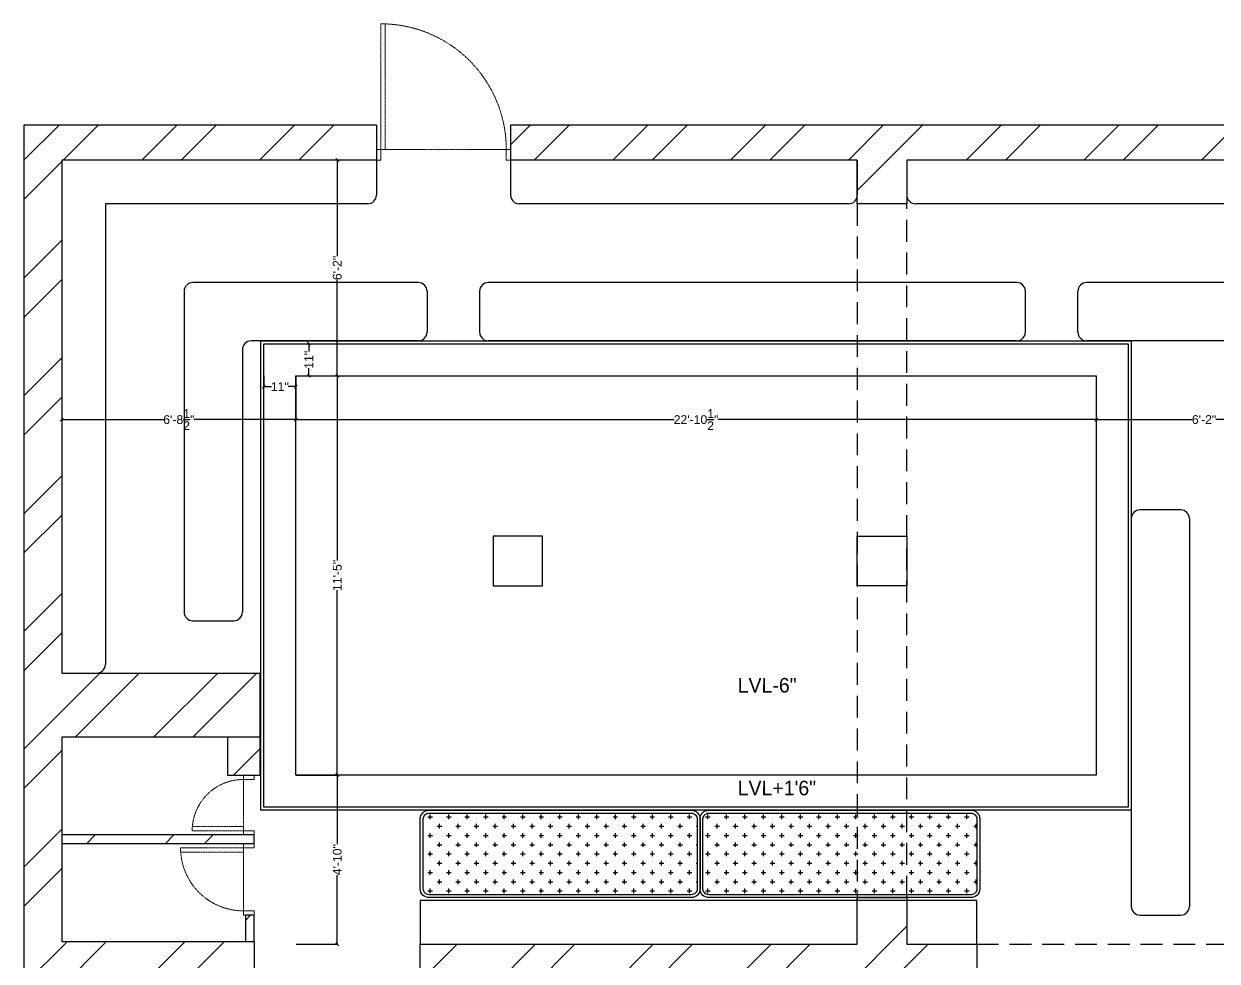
# Model space of a CAD drawing. Header units: inches. Extents: x -4677 to 18437, y -5264 to 2453.
# Drawn here: x 503.8 to 913.3, y 188.7 to 510.2 of the extents above; entities that cross this region are included whole.
import ezdxf

# ---------------------------------------------------------------- set-up
doc = ezdxf.new("R2010")
doc.units = ezdxf.units.IN
for name, pattern in [('AUDIT_D_060311083008-3', [0]), ('DASHED2', [0.375, 0.25, -0.125]), ('HIDDEN', [0.375, 0.25, -0.125])]:
    doc.linetypes.add(name, pattern=pattern)
for name, color, linetype in [('A-DOOR', 251, 'AUDIT_D_060311083008-3'), ('A-Door-Frame', 1, 'Continuous'), ('A-Door-Swing', 8, 'HIDDEN'), ('IEL-HATCH-002', 7, 'Continuous')]:
    doc.layers.add(name, color=color, linetype=linetype)
doc.styles.add('HEMI', font='stylu.ttf')
doc.styles.get("Standard").update_dxf_attribs({"font": 'arial.ttf'})
doc.dimstyles.get("Standard").update_dxf_attribs({"dimtxt": 3, "dimasz": 1, "dimexe": 0.18, "dimexo": 0.0625, "dimgap": 0.09, "dimtad": 0, "dimdec": 1, "dimzin": 0, "dimdsep": 46, "dimlunit": 4, "dimtxsty": 'Standard', "dimblk": 'OBLIQUE', "dimcen": 0.09, "dimclrd": 5, "dimclre": 5, "dimclrt": 5, "dimadec": 0, "dimazin": 0, "dimtfac": 1, "dimtdec": 1, "dimtofl": 0, "dimtmove": 0, "dimatfit": 3, "dimldrblk": 'OBLIQUE', "dimfxl": 1, "dimtolj": 1, "dimtzin": 0, "dimarcsym": 0})

# ---------------------------------------------------------------- blocks, each defined once
blk = doc.blocks.new('*U7')
at = {"layer": 'A-Door-Frame', "lineweight": 5}
for p, q in [((0, -100), (0, 0)), ((668, -100), (668, 0))]:
    blk.add_line(p, q, dxfattribs=at)
for points in [[(0, -100), (40, -100), (40, 0), (0, 0)], [(668, -100), (628, -100), (628, 0), (668, 0)]]:
    blk.add_lwpolyline(points, dxfattribs=at)
at = {"layer": 'A-Door-Swing', "linetype": 'DASHED2', "lineweight": 5}
blk.add_line((45, 0), (633, 0), dxfattribs=at)
blk.add_lwpolyline([(40, 0), (40, 588), (80, 588), (80, 0)], close=True, dxfattribs=at)
blk.add_arc((40, 0), 588, 360, 90, dxfattribs=at)
blk = doc.blocks.new('*U8')
at = {"layer": 'A-Door-Frame', "lineweight": 5}
for p, q in [((0, -100), (0, 0)), ((559, -100), (559, 0))]:
    blk.add_line(p, q, dxfattribs=at)
for points in [[(0, -100), (40, -100), (40, 0), (0, 0)], [(559, -100), (519, -100), (519, 0), (559, 0)]]:
    blk.add_lwpolyline(points, dxfattribs=at)
at = {"layer": 'A-Door-Swing', "linetype": 'DASHED2', "lineweight": 5}
blk.add_line((44, 0), (523, 0), dxfattribs=at)
blk.add_lwpolyline([(40, 0), (40, 479), (80, 479), (80, 0)], close=True, dxfattribs=at)
blk.add_arc((40, 0), 479, 360, 90, dxfattribs=at)
blk = doc.blocks.new('*U9')
at = {"layer": 'A-Door-Frame', "lineweight": 5}
for p, q in [((0, -100), (0, 0)), ((1255, -100), (1255, 0))]:
    blk.add_line(p, q, dxfattribs=at)
for points in [[(0, -100), (40, -100), (40, 0), (0, 0)], [(1255, -100), (1215, -100), (1215, 0), (1255, 0)]]:
    blk.add_lwpolyline(points, dxfattribs=at)
at = {"layer": 'A-Door-Swing', "linetype": 'DASHED2', "lineweight": 5}
blk.add_line((51, 0), (1225, 0), dxfattribs=at)
blk.add_lwpolyline([(40, 0), (40, 1175), (80, 1175), (80, 0)], close=True, dxfattribs=at)
blk.add_arc((40, 0), 1175, 360, 90, dxfattribs=at)
blk = doc.blocks.new('wef')
at = {"layer": 'IEL-HATCH-002', "true_color": 0xc7c8ca, "transparency": 33554687}
h = blk.add_hatch(dxfattribs=at)
h.set_pattern_fill('ANSI32', color=9, scale=3)
h.paths.add_polyline_path([(9186.53, 855.43), (9120.53, 855.43), (9120.53, 925.43), (9177.53, 925.43), (9188.53, 925.43), (9188.53, 947.43), (9120.53, 947.43), (9120.53, 1123.43), (9228.53, 1123.43), (9228.53, 1135.43), (9107.53, 1135.43), (9107.53, 641.43), (9283.53, 641.43), (9283.53, 644.43), (9283.53, 769.43), (9283.53, 787.43), (9268.53, 787.43), (9268.53, 653.43), (9256.53, 653.43), (9119.53, 653.43), (9119.53, 838.43), (9131.53, 838.43), (9186.53, 838.43)])
h.paths.add_polyline_path([(9701.53, 1135.43), (9274.53, 1135.43), (9274.53, 1123.43), (9393.53, 1123.43), (9393.53, 1111.43), (9393.53, 1108.43), (9410.53, 1108.43), (9410.53, 1123.43), (9689.53, 1123.43), (9689.53, 1003.43), (9677.53, 1003.43), (9653.53, 1003.43), (9653.53, 986.43), (9687.53, 986.43), (9687.53, 868.43), (9568.53, 868.43), (9568.53, 986.43), (9603.53, 986.43), (9603.53, 1003.43), (9549.53, 1003.43), (9549.53, 864.43), (9542.53, 864.43), (9542.53, 845.43), (9712.53, 845.43), (9712.53, 662.43), (9559.53, 662.43), (9559.53, 674.43), (9559.53, 677.43), (9542.53, 677.43), (9542.53, 662.43), (9518.53, 662.43), (9460.53, 662.43), (9460.53, 643.43), (9724.53, 643.43), (9724.53, 857.43), (9701.53, 857.43)])
h.paths.add_polyline_path([(9434.53, 854.43), (9410.53, 854.43), (9410.53, 869.43), (9393.53, 869.43), (9393.53, 854.43), (9359.53, 854.43), (9243.53, 854.43), (9243.53, 837.43), (9268.53, 837.43), (9268.53, 832.43), (9283.53, 832.43), (9283.53, 837.43), (9359.53, 837.43), (9434.53, 837.43)])
h.paths.add_polyline_path([(9365.53, 662.43), (9330.53, 662.43), (9330.53, 644.43), (9365.53, 644.43)], flags=17)
h.paths.add_polyline_path([(9374.53, 837.43), (9371.53, 837.43), (9371.53, 772.43), (9374.53, 772.43)], flags=17)
h.paths.add_polyline_path([(9374.53, 772.43), (9371.53, 772.43), (9283.53, 772.43), (9283.53, 769.43), (9374.53, 769.43)], flags=17)
h.paths.add_polyline_path([(9188.53, 925.43), (9177.53, 925.43), (9177.53, 912.32), (9182.86, 912.32), (9182.86, 912.43), (9186.53, 912.43), (9188.53, 912.32)], flags=17)
h.paths.add_polyline_path([(9186.53, 891.93), (9182.86, 891.93), (9120.53, 891.93), (9120.53, 888.93), (9186.53, 888.93)], flags=17)
h.paths.add_polyline_path([(9186.53, 864.43), (9183.53, 864.43), (9183.53, 855.43), (9186.53, 855.43)], flags=17)
at = {"layer": 'IEL-HATCH-002', "true_color": 0x939598, "transparency": 33554687}
h = blk.add_hatch(dxfattribs=at)
h.set_pattern_fill('CROSS', color=252, scale=0.5)
h.set_pattern_definition([(0, (1090.145, 0), (3.175, 3.175), [1.5875, -4.7625]), (90, (1090.939, -0.7937), (-3.175, 3.175), [1.5875, -4.7625])])
h.paths.add_polyline_path([(9338.58, 897.43, 0.414214), (9336.58, 899.43), (9246.58, 899.43, 0.414214), (9244.58, 897.43), (9244.58, 873.43, 0.414214), (9246.58, 871.43), (9336.58, 871.43, 0.414214), (9338.58, 873.43)])
h.paths.add_polyline_path([(9434.58, 897.43, 0.414214), (9432.58, 899.43), (9342.58, 899.43, 0.414214), (9340.58, 897.43), (9340.58, 873.43, 0.414214), (9342.58, 871.43), (9432.58, 871.43, 0.414214), (9434.58, 873.43)])
at = {"color": 252, "true_color": 0x939598}
for p, q in [((9228.53, 1135.43), (9107.53, 1135.43)), ((9107.53, 1135.43), (9107.53, 641.43)), ((9228.53, 1135.43), (9228.53, 1123.43)), ((9701.53, 1135.43), (9274.53, 1135.43)), ((9274.53, 1135.43), (9274.53, 1123.43)), ((9228.53, 1123.43), (9120.53, 1123.43)), ((9120.53, 1123.43), (9120.53, 947.43)), ((9120.53, 1123.43), (9120.53, 1108.43)), ((9228.53, 1123.43), (9228.53, 1111.43)), ((9393.53, 1123.43), (9274.53, 1123.43)), ((9274.53, 1123.43), (9274.53, 1111.43)), ((9393.53, 1108.43), (9393.53, 1123.43)), ((9393.53, 1123.43), (9393.53, 1111.43)), ((9689.53, 1123.43), (9410.53, 1123.43)), ((9410.53, 1123.43), (9410.53, 1108.43)), ((9410.53, 1123.43), (9410.53, 1111.43)), ((9225.53, 1108.43), (9135.53, 1108.43)), ((9135.53, 1108.43), (9135.53, 950.43)), ((9390.53, 1108.43), (9277.53, 1108.43)), ((9410.53, 1108.43), (9393.53, 1108.43)), ((9410.53, 1108.43), (9393.53, 1108.43)), ((9674.53, 1108.43), (9413.53, 1108.43)), ((9242.92, 1081.43), (9165.53, 1081.43)), ((9448.22, 1081.43), (9266.92, 1081.43)), ((9653.53, 1081.43), (9472.22, 1081.43)), ((9162.53, 1078.43), (9162.53, 968.43)), ((9245.92, 1078.43), (9245.92, 1064.43)), ((9263.92, 1078.43), (9263.92, 1064.43)), ((9451.22, 1064.43), (9451.22, 1078.43)), ((9469.22, 1064.43), (9469.22, 1078.43)), ((9242.92, 1061.43), (9185.53, 1061.43)), ((9448.22, 1061.43), (9266.92, 1061.43)), ((9653.53, 1061.43), (9472.22, 1061.43)), ((9182.53, 1058.43), (9182.53, 968.43)), ((9504.53, 1003.43), (9490.53, 1003.43)), ((9487.53, 1000.43), (9487.53, 867.43)), ((9507.53, 1000.43), (9507.53, 867.43)), ((9285.53, 994.43), (9268.53, 994.43)), ((9268.53, 994.43), (9268.53, 977.43)), ((9285.53, 977.43), (9285.53, 994.43)), ((9268.53, 977.43), (9285.53, 977.43)), ((9165.53, 965.43), (9179.53, 965.43)), ((9120.53, 947.43), (9188.53, 947.43)), ((9120.53, 947.43), (9132.53, 947.43)), ((9188.53, 947.43), (9188.53, 925.43)), ((9120.53, 925.43), (9120.53, 855.43)), ((9177.53, 925.43), (9120.53, 925.43)), ((9188.53, 925.43), (9177.53, 925.43)), ((9177.53, 912.32), (9177.53, 925.43)), ((9188.53, 925.43), (9188.53, 912.32)), ((9188.53, 912.32), (9177.53, 912.32)), ((9186.53, 891.93), (9120.53, 891.93)), ((9186.53, 888.93), (9120.53, 888.93)), ((9186.53, 888.93), (9186.53, 891.93)), ((9434.53, 869.43), (9243.53, 869.43)), ((9243.53, 869.43), (9243.53, 854.43)), ((9393.53, 854.43), (9393.53, 870.43)), ((9393.53, 870.43), (9410.53, 870.43)), ((9410.53, 870.43), (9410.53, 854.43)), ((9434.53, 854.43), (9434.53, 869.43)), ((9186.53, 864.43), (9183.53, 864.43)), ((9183.53, 864.43), (9183.53, 855.43)), ((9186.53, 855.43), (9186.53, 864.43)), ((9490.53, 864.43), (9504.53, 864.43)), ((9120.53, 855.43), (9186.53, 855.43)), ((9186.53, 855.43), (9186.53, 838.43)), ((9243.53, 837.43), (9243.53, 854.43)), ((9410.53, 854.43), (9434.53, 854.43)), ((9434.53, 854.43), (9434.53, 837.43))]:
    blk.add_line(p, q, dxfattribs=at)
blk.add_lwpolyline([(9393.53, 977.43), (9393.53, 994.43), (9410.53, 994.43), (9410.53, 977.43)], close=True, dxfattribs=at)
for points in [[(9339.58, 897.43), (9339.58, 873.43, -0.414214), (9336.58, 870.43), (9246.58, 870.43, -0.414214), (9243.58, 873.43), (9243.58, 897.43, -0.414214), (9246.58, 900.43), (9336.58, 900.43, -0.414214)], [(9338.58, 897.43), (9338.58, 873.43, -0.414214), (9336.58, 871.43), (9246.58, 871.43, -0.414214), (9244.58, 873.43), (9244.58, 897.43, -0.414214), (9246.58, 899.43), (9336.58, 899.43, -0.414214)], [(9435.58, 897.43), (9435.58, 873.43, -0.414214), (9432.58, 870.43), (9342.58, 870.43, -0.414214), (9339.58, 873.43), (9339.58, 897.43, -0.414214), (9342.58, 900.43), (9432.58, 900.43, -0.414214)], [(9434.58, 897.43), (9434.58, 873.43, -0.414214), (9432.58, 871.43), (9342.58, 871.43, -0.414214), (9340.58, 873.43), (9340.58, 897.43, -0.414214), (9342.58, 899.43), (9432.58, 899.43, -0.414214)]]:
    blk.add_lwpolyline(points, format="xyb", close=True, dxfattribs=at)
blk.add_lwpolyline([(9243.53, 854.43), (9359.53, 854.43), (9393.53, 854.43)], dxfattribs=at)
for centre, start, end in [((9225.53, 1111.43), 270, 0), ((9277.53, 1111.43), 180, 270), ((9390.53, 1111.43), 270, 0), ((9413.53, 1111.43), 180, 270), ((9165.53, 1078.43), 90, 180), ((9242.92, 1078.43), 0, 90), ((9266.92, 1078.43), 90, 180), ((9448.22, 1078.43), 0, 90), ((9472.22, 1078.43), 90, 180), ((9185.53, 1058.43), 90, 180), ((9242.92, 1064.43), 270, 0), ((9266.92, 1064.43), 180, 270), ((9448.22, 1064.43), 270, 0), ((9472.22, 1064.43), 180, 270), ((9490.53, 1000.43), 90, 180), ((9504.53, 1000.43), 0, 90), ((9165.53, 968.43), 180, 270), ((9179.53, 968.43), 270, 0), ((9132.53, 950.43), 270, 0), ((9490.53, 867.43), 180, 270), ((9504.53, 867.43), 270, 0)]:
    blk.add_arc(centre, 3, start, end, dxfattribs=at)
at = {"layer": 'A-DOOR', "color": 252, "lineweight": 5, "true_color": 0x939598, "xscale": 0.03666666666666651, "yscale": 0.03666666666666651, "zscale": 0.03666666666666651}
blk.add_blockref('*U9', (9228.53, 1127.1), dxfattribs=at)
at = {"layer": 'A-DOOR', "color": 252, "lineweight": 5, "true_color": 0x939598, "yscale": 0.03666666666666651, "zscale": 0.03666666666666651}
for name, p, xscale, rotation in [('*U8', (9182.86, 891.93), 0.03666666666666651, 90.00000000000001), ('*U7', (9182.86, 888.93), -0.03666666666666651, 90)]:
    blk.add_blockref(name, p, dxfattribs=dict(at, xscale=xscale, rotation=rotation))
blk = doc.blocks.new('_Oblique')
at = {"color": 0, "linetype": 'ByBlock', "lineweight": -2}
blk.add_line((-0.5, -0.5), (0.5, 0.5), dxfattribs=at)
blk = doc.blocks.new('*D29')
at = {"color": 5, "lineweight": -2, "transparency": 16777216}
for p, q in [((597.19, 252.49), (611.52, 252.49)), ((611.34, 252.49), (611.34, 228.77)), ((611.34, 194.44), (611.34, 218.16)), ((597.19, 194.44), (611.52, 194.44))]:
    blk.add_line(p, q, dxfattribs=at)
at = {"layer": 'Defpoints', "color": 0, "transparency": 16777216}
for p in [(597.13, 252.49), (597.13, 194.44), (611.34, 194.44)]:
    blk.add_point(p, dxfattribs=at)
at = {"color": 5, "lineweight": -2, "transparency": 16777216}
for p, rotation in [((611.34, 252.49), 90), ((611.34, 194.44), 270)]:
    blk.add_blockref('_Oblique', p, dxfattribs=dict(at, rotation=rotation))
at = {"color": 5, "transparency": 16777216, "insert": (611.34, 223.46), "char_height": 3, "attachment_point": 5, "rotation": 90}
blk.add_mtext('\\A1;4\'-10"', dxfattribs=at)
blk = doc.blocks.new('*D30')
at = {"color": 5, "lineweight": -2, "transparency": 16777216}
for p, q in [((597.19, 389.44), (611.52, 389.44)), ((611.34, 389.44), (611.34, 326.07)), ((611.34, 252.49), (611.34, 315.86)), ((597.19, 252.49), (611.52, 252.49))]:
    blk.add_line(p, q, dxfattribs=at)
at = {"layer": 'Defpoints', "color": 0, "transparency": 16777216}
for p in [(597.13, 389.44), (611.34, 389.44), (597.13, 252.49)]:
    blk.add_point(p, dxfattribs=at)
at = {"color": 5, "lineweight": -2, "transparency": 16777216}
for p, rotation in [((611.34, 389.44), 90), ((611.34, 252.49), 270)]:
    blk.add_blockref('_Oblique', p, dxfattribs=dict(at, rotation=rotation))
at = {"color": 5, "transparency": 16777216, "insert": (611.34, 320.96), "char_height": 3, "attachment_point": 5, "rotation": 90}
blk.add_mtext('\\A1;11\'-5"', dxfattribs=at)
blk = doc.blocks.new('*D31')
at = {"color": 5, "lineweight": -2, "transparency": 16777216}
for p, q in [((611.34, 463.44), (611.34, 430.53)), ((611.4, 463.44), (611.52, 463.44)), ((611.34, 389.44), (611.34, 422.36)), ((597.19, 389.44), (611.52, 389.44))]:
    blk.add_line(p, q, dxfattribs=at)
at = {"layer": 'Defpoints', "color": 0, "transparency": 16777216}
for p in [(611.34, 463.44), (611.34, 463.44), (597.13, 389.44)]:
    blk.add_point(p, dxfattribs=at)
at = {"color": 5, "lineweight": -2, "transparency": 16777216}
for p, rotation in [((611.34, 463.44), 90), ((611.34, 389.44), 270)]:
    blk.add_blockref('_Oblique', p, dxfattribs=dict(at, rotation=rotation))
at = {"color": 5, "transparency": 16777216, "insert": (611.34, 426.44), "char_height": 3, "attachment_point": 5, "rotation": 90}
blk.add_mtext('\\A1;6\'-2"', dxfattribs=at)
blk = doc.blocks.new('*D32')
at = {"color": 5, "lineweight": -2, "transparency": 16777216}
for p, q in [((516.79, 389.38), (516.79, 374.24)), ((597.13, 389.38), (597.13, 374.24)), ((516.79, 374.42), (551.78, 374.42)), ((597.13, 374.42), (562.14, 374.42))]:
    blk.add_line(p, q, dxfattribs=at)
at = {"layer": 'Defpoints', "color": 0, "transparency": 16777216}
for p in [(516.79, 389.44), (597.13, 389.44), (516.79, 374.42)]:
    blk.add_point(p, dxfattribs=at)
at = {"color": 5, "lineweight": -2, "transparency": 16777216, "rotation": 180}
blk.add_blockref('_Oblique', (516.79, 374.42), dxfattribs=at)
at = {"color": 5, "lineweight": -2, "transparency": 16777216}
blk.add_blockref('_Oblique', (597.13, 374.42), dxfattribs=at)
at = {"color": 5, "transparency": 16777216, "insert": (556.96, 374.42), "char_height": 3, "attachment_point": 5}
blk.add_mtext('\\A1;6\'-8{\\H1x;\\S1/2;}"', dxfattribs=at)
blk = doc.blocks.new('*D33')
at = {"color": 5, "lineweight": -2, "transparency": 16777216}
for p, q in [((597.13, 389.38), (597.13, 374.24)), ((871.79, 389.38), (871.79, 374.24)), ((597.13, 374.42), (726.93, 374.42)), ((871.79, 374.42), (741.99, 374.42))]:
    blk.add_line(p, q, dxfattribs=at)
at = {"layer": 'Defpoints', "color": 0, "transparency": 16777216}
for p in [(597.13, 389.44), (871.79, 389.44), (871.79, 374.42)]:
    blk.add_point(p, dxfattribs=at)
at = {"color": 5, "lineweight": -2, "transparency": 16777216, "rotation": 180}
blk.add_blockref('_Oblique', (597.13, 374.42), dxfattribs=at)
at = {"color": 5, "lineweight": -2, "transparency": 16777216}
blk.add_blockref('_Oblique', (871.79, 374.42), dxfattribs=at)
at = {"color": 5, "transparency": 16777216, "insert": (734.46, 374.42), "char_height": 3, "attachment_point": 5}
blk.add_mtext('\\A1;22\'-10{\\H1x;\\S1/2;}"', dxfattribs=at)
blk = doc.blocks.new('*D34')
at = {"color": 5, "lineweight": -2, "transparency": 16777216}
for p, q in [((871.79, 389.38), (871.79, 374.24)), ((871.79, 374.42), (904.7, 374.42)), ((945.79, 374.42), (912.87, 374.42)), ((945.79, 343.5), (945.79, 374.6))]:
    blk.add_line(p, q, dxfattribs=at)
at = {"layer": 'Defpoints', "color": 0, "transparency": 16777216}
for p in [(871.79, 389.44), (945.79, 374.42), (945.79, 343.44)]:
    blk.add_point(p, dxfattribs=at)
at = {"color": 5, "lineweight": -2, "transparency": 16777216, "rotation": 180}
blk.add_blockref('_Oblique', (871.79, 374.42), dxfattribs=at)
at = {"color": 5, "lineweight": -2, "transparency": 16777216}
blk.add_blockref('_Oblique', (945.79, 374.42), dxfattribs=at)
at = {"color": 5, "transparency": 16777216, "insert": (908.79, 374.42), "char_height": 3, "attachment_point": 5}
blk.add_mtext('\\A1;6\'-2"', dxfattribs=at)
blk = doc.blocks.new('*D35')
at = {"color": 5, "lineweight": -2, "transparency": 16777216}
for p, q in [((597.19, 400.44), (601.77, 400.44)), ((601.59, 400.44), (601.59, 397.78)), ((597.19, 389.44), (601.77, 389.44)), ((601.59, 389.44), (601.59, 392.1))]:
    blk.add_line(p, q, dxfattribs=at)
at = {"layer": 'Defpoints', "color": 0, "transparency": 16777216}
for p in [(597.13, 400.44), (601.59, 400.44), (597.13, 389.44)]:
    blk.add_point(p, dxfattribs=at)
at = {"color": 5, "lineweight": -2, "transparency": 16777216}
for p, rotation in [((601.59, 400.44), 90), ((601.59, 389.44), 270)]:
    blk.add_blockref('_Oblique', p, dxfattribs=dict(at, rotation=rotation))
at = {"color": 5, "transparency": 16777216, "insert": (601.59, 394.94), "char_height": 3, "attachment_point": 5, "rotation": 90}
blk.add_mtext('\\A1;11"', dxfattribs=at)
blk = doc.blocks.new('*D36')
at = {"color": 5, "lineweight": -2, "transparency": 16777216}
for p, q in [((586.13, 389.38), (586.13, 385.58)), ((597.13, 389.38), (597.13, 385.58)), ((586.13, 385.76), (588.79, 385.76)), ((597.13, 385.76), (594.47, 385.76))]:
    blk.add_line(p, q, dxfattribs=at)
at = {"layer": 'Defpoints', "color": 0, "transparency": 16777216}
for p in [(586.13, 389.44), (597.13, 389.44), (586.13, 385.76)]:
    blk.add_point(p, dxfattribs=at)
at = {"color": 5, "lineweight": -2, "transparency": 16777216, "rotation": 180}
blk.add_blockref('_Oblique', (586.13, 385.76), dxfattribs=at)
at = {"color": 5, "lineweight": -2, "transparency": 16777216}
blk.add_blockref('_Oblique', (597.13, 385.76), dxfattribs=at)
at = {"color": 5, "transparency": 16777216, "insert": (591.63, 385.76), "char_height": 3, "attachment_point": 5}
blk.add_mtext('\\A1;11"', dxfattribs=at)

msp = doc.modelspace()

# ---------------------------------------------------------------- linework, layer by layer
at = {"color": 241, "linetype": 'DASHED2', "ltscale": 30, "true_color": 0xf7abae}
for p, q in [((789.79, 448.44), (789.79, 209.44)), ((806.79, 210.44), (806.79, 448.44)), ((830.79, 194.44), (938.79, 194.44))]:
    msp.add_line(p, q, dxfattribs=at)
at = {"color": 2}
for points in [[(883.79, 240.49), (585.13, 240.49), (585.13, 401.44), (883.79, 401.44)], [(882.79, 241.49), (586.13, 241.49), (586.13, 400.44), (882.79, 400.44)]]:
    msp.add_lwpolyline(points, close=True, dxfattribs=at)
msp.add_lwpolyline([(871.79, 252.49), (597.13, 252.49), (597.13, 389.44), (871.79, 389.44)], close=True)

# ---------------------------------------------------------------- block references
msp.add_blockref('wef', (-8603.74, -659.99))

# ---------------------------------------------------------------- texts
at = {"lineweight": 15, "char_height": 5, "width": 57.0108, "attachment_point": 1, "rotation": 359.9906, "style": 'HEMI'}
for s, insert in [('LVL-6"', (748.77, 285.8)), ('LVL+1\'6"', (748.77, 250.54))]:
    msp.add_mtext(s, dxfattribs=dict(at, insert=insert))

# ---------------------------------------------------------------- dimensions: what is measured, and where the dimension line sits
dim = msp.add_linear_dim(base=(611.34, 463.44), p1=(597.13, 389.44), p2=(611.34, 463.44), angle=90, dimstyle='Standard', override={"dimtmove": 1})
dim.commit()
dim.dimension.update_dxf_attribs({"geometry": '*D31', "text_midpoint": (611.34, 426.44)})
for base, p1, p2, picture, middle in [((601.59, 400.44), (597.13, 389.44), (597.13, 400.44), '*D35', (601.59, 394.94)), ((611.3362, 389.4417), (597.1299, 252.4872), (597.1299, 389.4417), '*D30', (611.3362, 320.9645)), ((611.3362, 194.4417), (597.1299, 252.4872), (597.1299, 194.4417), '*D29', (611.3362, 223.4645))]:
    dim = msp.add_linear_dim(base=base, p1=p1, p2=p2, angle=90, dimstyle='Standard')
    dim.commit()
    dim.dimension.update_dxf_attribs({"geometry": picture, "text_midpoint": middle})
for base, p2, picture, middle in [((516.79, 374.42), (516.79, 389.44), '*D32', (556.96, 374.42)), ((586.13, 385.76), (586.13, 389.44), '*D36', (591.63, 385.76)), ((871.79, 374.42), (871.79, 389.44), '*D33', (734.46, 374.42))]:
    dim = msp.add_linear_dim(base=base, p1=(597.13, 389.44), p2=p2, dimstyle='Standard')
    dim.commit()
    dim.dimension.update_dxf_attribs({"geometry": picture, "text_midpoint": middle})
dim = msp.add_linear_dim(base=(945.79, 374.42), p1=(871.79, 389.44), p2=(945.79, 343.44), dimstyle='Standard', override={"dimtmove": 1})
dim.commit()
dim.dimension.update_dxf_attribs({"geometry": '*D34', "text_midpoint": (908.79, 374.42)})

doc.saveas('drawing.dxf')
